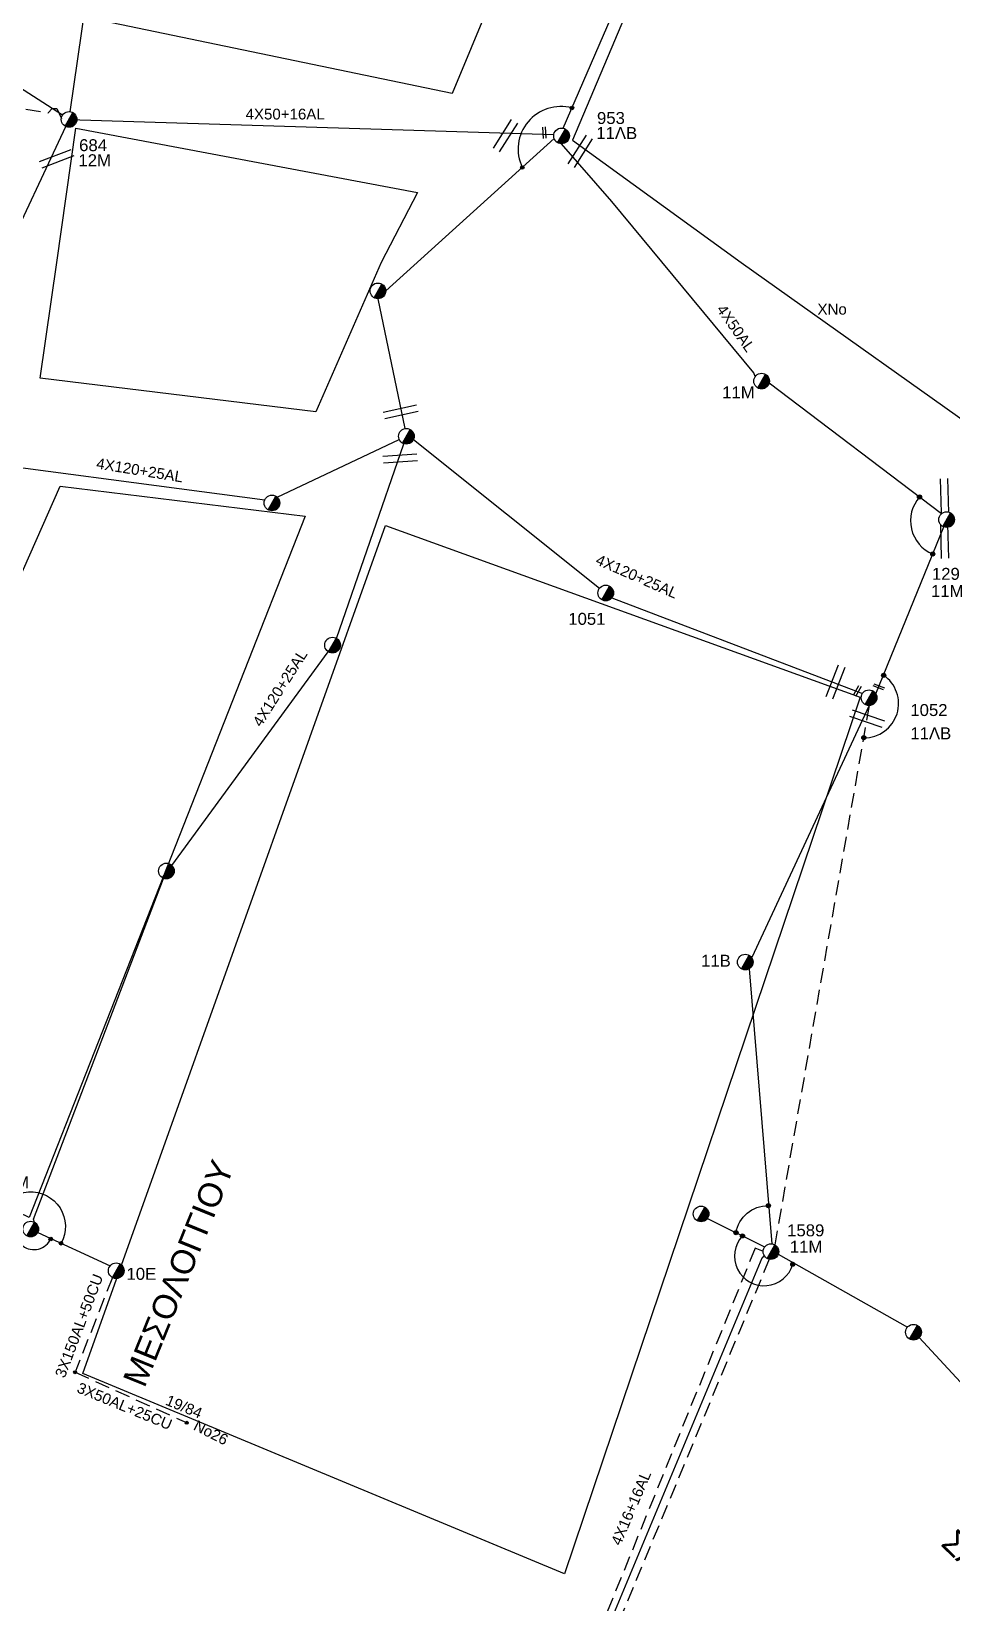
# Model space of a CAD drawing. Header units: millimetres. Extents: x -2238 to -1136, y 747 to 1272.
# Drawn here: x -2085 to -2006.1, y 1029.1 to 1163.8 of the extents above; entities that cross this region are included whole.
import ezdxf

# ---------------------------------------------------------------- set-up
doc = ezdxf.new("R2010")
doc.units = ezdxf.units.MM
doc.linetypes.add('DASHED', pattern=[19.05, 12.7, -6.35])
for name, color, linetype in [('Άγνωστα', 7, 'Continuous'), ('Γέφυρες Εναέριου Δικτύου', 7, 'Continuous'), ('Γυμνά εναέρια ΧΤ (3Φ)   4x50AL', 7, 'Continuous'), ('Γυμνά εναέρια ΧΤ και ΦΟΠ (3Φ)   4x16+16AL', 7, 'Continuous'), ('Γυμνά εναέρια ΧΤ και ΦΟΠ (3Φ)   4x50+16AL', 7, 'Continuous'), ('Επιγραφές - Σχήματα', 7, 'Continuous'), ('Καλώδια ΧΤ   3x150+50AL', 7, 'DASHED'), ('Καλώδια ΧΤ   3x150AL+50CU', 7, 'DASHED'), ('Μηχανική τομή', 7, 'Continuous'), ('Στύλος ΦΜ', 7, 'Continuous'), ('Στύλος ΦΜ @ 1', 7, 'Continuous'), ('Συνδέσεις', 7, 'Continuous'), ('Συνεστραμμένα ΧΤ   3x70+54.6+25 AL', 7, 'SYN_LINE'), ('Συνεστραμμένα ΧΤ   4x120+25 AL', 7, 'SYN_LINE'), ('Τομή', 7, 'Continuous'), ('Υπόβαθρο ΔΕΗ', 7, 'Continuous')]:
    doc.layers.add(name, color=color, linetype=linetype)
doc.styles.get("Standard").update_dxf_attribs({"font": 'ARIAL.TTF'})
doc.linetypes.add('SYN_LINE', pattern='A,0.5,-0.0001,["/\\/\\/\\/",Standard,S=0.1,R=0,X=0,Y=-0.05],-0.25', length=0.7501)

# ---------------------------------------------------------------- blocks, each defined once
blk = doc.blocks.new('ΥΠΑΡΧΩΝ ΤΣΙΜΕΝΤΕΝΙΟΣ ΣΤΥΛΟΣ')
at = {"layer": 'Στύλος ΦΜ'}
blk.add_hatch(color=256, dxfattribs=at).paths.add_polyline_path([(-1.29, -2.28, 0.574793), (2.62, 0, 0.268822), (1.3, 2.27)])
blk.add_line((-1.29, -2.28), (1.3, 2.27), dxfattribs=at)
blk.add_circle((0, 0), 2.62, dxfattribs=at)
at = {"layer": 'Στύλος ΦΜ', "flags": 4}
for tag, p in [('ΑΡΙΘΜΟΣ', (-4.68, 8.05)), ('ΤΥΠΟΣ', (-4.91, 3.03))]:
    blk.add_attdef(tag, p, '', height=4, dxfattribs=at)
blk = doc.blocks.new('ΤΟΜΗ')
at = {"layer": 'Τομή', "ltscale": 40}
for p, q in [((-5.68, 0), (5.68, 0)), ((5.68, -2.33), (-5.68, -2.33))]:
    blk.add_line(p, q, dxfattribs=at)
blk = doc.blocks.new('_ΣΥΝΔΕΣΗ')
at = {"layer": 'Συνδέσεις', "linetype": 'SYN_LINE', "ltscale": 40}
blk.add_hatch(color=256, dxfattribs=at).paths.add_polyline_path([(0.5, -0.01, 1), (-0.5, -0.01, 1)])
at = {"layer": 'Συνδέσεις'}
blk.add_circle((0, -0.01), 0.5, dxfattribs=at)
blk = doc.blocks.new('ΜΗΧΑΝΙΚΗ ΤΟΜΗ')
at = {"layer": 'Μηχανική τομή', "ltscale": 40}
for p, q in [((-1.89, 0.78), (1.89, 0.78)), ((1.89, 0), (-1.89, 0))]:
    blk.add_line(p, q, dxfattribs=at)

msp = doc.modelspace()

# ---------------------------------------------------------------- linework, layer by layer
at = {"layer": 'Άγνωστα', "color": 2, "ltscale": 0.1}
msp.add_lwpolyline([(-2095.1, 1128), (-2087.5, 1144.03), (-2082.05, 1155.69)], dxfattribs=at)
at = {"layer": 'Άγνωστα', "color": 5, "linetype": 'DASHED', "ltscale": 0.1}
for points in [[(-2013.2, 1106.04), (-2021.28, 1059.8)], [(-2022.24, 1059.22), (-2022.96, 1059.5), (-2036, 1027.44), (-2036.85, 1027.01), (-2037.26, 1026.3), (-2037.2, 1025.77), (-2037.12, 1025.1), (-2046.53, 999.47)]]:
    msp.add_lwpolyline(points, dxfattribs=at)
at = {"layer": 'Άγνωστα', "color": 2, "linetype": 'SYN_LINE', "ltscale": 8}
msp.add_lwpolyline([(-2084.45, 1060.85), (-2084.45, 1060.85), (-2078.26, 1057.98)], dxfattribs=at)
at = {"layer": 'Άγνωστα', "color": 85, "linetype": 'DASHED', "ltscale": 0.1}
msp.add_lwpolyline([(-2021.75, 1058.56), (-2035.13, 1026.28), (-2035.53, 1026.11)], dxfattribs=at)
at = {"layer": 'Άγνωστα', "color": 2, "linetype": 'DASHED', "ltscale": 0.1}
msp.add_lwpolyline([(-2081.25, 1048.87), (-2071.65, 1044.52)], dxfattribs=at)
at = {"layer": 'Γέφυρες Εναέριου Δικτύου', "ltscale": 0.1}
for points in [[(-2008.87, 1123.92, 0.517154), (-2007.74, 1119.04, -5.6618)], [(-2013.65, 1103.28, 0.748657), (-2011.97, 1108.64, -2.48323)], [(-2087.83, 1062.45), (-2087.74, 1062.62, -1.035166), (-2082.46, 1059.93, -1.257583)], [(-2024.61, 1060.83, -0.369554), (-2021.83, 1063.15, 2.941814)], [(-2024.05, 1060.56, 1.268909), (-2019.74, 1058.13, -12.95662)], [(-2085.74, 1059.7, 0.479704), (-2083.33, 1060.32, 0.002467)]]:
    msp.add_lwpolyline(points, format="xyb", dxfattribs=at)
msp.add_arc((-2039.62, 1153.75), 3.66, 75.0193, 205.4276, dxfattribs=at)
at = {"layer": 'Γυμνά εναέρια ΧΤ (3Φ)   4x50AL', "color": 5, "ltscale": 0.1}
for points in [[(-2022.95, 1134.25), (-2023.07, 1134.56), (-2035.25, 1149.26), (-2039.56, 1154.22)], [(-2006.98, 1122.49), (-2006.98, 1122.49), (-2021.76, 1133.69)], [(-2012.61, 1107.03), (-2006.8, 1121.36)]]:
    msp.add_lwpolyline(points, dxfattribs=at)
at = {"layer": 'Γυμνά εναέρια ΧΤ και ΦΟΠ (3Φ)   4x16+16AL', "color": 27, "ltscale": 0.1}
for points in [[(-2013.2, 1106.04), (-2023.25, 1084.42)], [(-2023.47, 1083.46), (-2021.54, 1059.88)], [(-2022.2, 1058.89), (-2022.38, 1058.66), (-2035.81, 1026.41)]]:
    msp.add_lwpolyline(points, dxfattribs=at)
at = {"layer": 'Γυμνά εναέρια ΧΤ και ΦΟΠ (3Φ)   4x16+16AL', "color": 85, "ltscale": 0.1}
for points in [[(-2027.06, 1062.04), (-2022.15, 1059.62)], [(-2020.98, 1058.98), (-2009.9, 1052.73)], [(-2008.89, 1051.85), (-1993.69, 1035.4)]]:
    msp.add_lwpolyline(points, dxfattribs=at)
at = {"layer": 'Γυμνά εναέρια ΧΤ και ΦΟΠ (3Φ)   4x50+16AL', "color": 4, "ltscale": 0.1}
for points in [[(-2082.33, 1156.66), (-2098.55, 1167.14)], [(-2081.77, 1156.3), (-2040.22, 1155)]]:
    msp.add_lwpolyline(points, dxfattribs=at)
at = {"layer": 'Καλώδια ΧΤ   3x150+50AL', "color": 4, "linetype": 'DASHED', "ltscale": 0.1}
msp.add_lwpolyline([(-2117.62, 1082.51), (-2121.52, 1075.73), (-2113.62, 1071.4), (-2111.89, 1074.75), (-2112.43, 1075.22), (-2091.17, 1118.89), (-2093.32, 1125.32), (-2093.05, 1126.42), (-2094.08, 1127.99), (-2095.51, 1128.96), (-2095.91, 1129.52), (-2095.75, 1134.9), (-2092.33, 1134.44), (-2090.89, 1145.17), (-2090.89, 1145.17), (-2089.24, 1157.8), (-2083.56, 1156.87), (-2083.22, 1157.23), (-2082.83, 1157.25), (-2082.43, 1156.38)], dxfattribs=at)
at = {"layer": 'Καλώδια ΧΤ   3x150AL+50CU', "color": 2, "linetype": 'DASHED', "ltscale": 0.1}
msp.add_lwpolyline([(-2078.06, 1056.98), (-2081.25, 1048.87)], dxfattribs=at)
at = {"layer": 'Συνεστραμμένα ΧΤ   3x70+54.6+25 AL', "color": 4, "linetype": 'SYN_LINE', "ltscale": 10}
msp.add_lwpolyline([(-2081.67, 1156.96), (-2078.37, 1179.92)], dxfattribs=at)
at = {"layer": 'Συνεστραμμένα ΧΤ   4x120+25 AL', "color": 87, "linetype": 'SYN_LINE', "ltscale": 10}
for points in [[(-2039.43, 1155.55), (-2024.93, 1189.01)], [(-2040.19, 1154.68), (-2054.63, 1141.6)], [(-2052.96, 1129.79), (-2052.96, 1129.79), (-2055.29, 1140.93)]]:
    msp.add_lwpolyline(points, dxfattribs=at)
at = {"layer": 'Συνεστραμμένα ΧΤ   4x120+25 AL', "color": 1, "linetype": 'SYN_LINE', "ltscale": 10}
for points in [[(-2063.92, 1123.9), (-2053.47, 1128.84)], [(-2052.24, 1128.86), (-2036.3, 1116.11)], [(-2094.93, 1127.67), (-2094.83, 1127.61), (-2065, 1123.67)], [(-2035.25, 1115.27), (-2013.77, 1107.08)]]:
    msp.add_lwpolyline(points, dxfattribs=at)
at = {"layer": 'Συνεστραμμένα ΧΤ   4x120+25 AL', "color": 2, "linetype": 'SYN_LINE', "ltscale": 10}
for points in [[(-2058.86, 1111.8), (-2058.86, 1111.8), (-2053.08, 1128.49)], [(-2072.96, 1092.33), (-2059.55, 1110.65)], [(-2084.73, 1061.72), (-2084.83, 1062), (-2073.67, 1091.22)]]:
    msp.add_lwpolyline(points, dxfattribs=at)
at = {"layer": 'Υπόβαθρο ΔΕΗ', "ltscale": 0.1}
for points in [[(-2079.62, 1164.89), (-2074.96, 1194.44), (-2036.05, 1189.54), (-2048.94, 1158.52), (-2079.62, 1164.89)], [(-2082.53, 1124.84), (-2061.52, 1122.28), (-2085.18, 1062.13), (-2105.86, 1072.11), (-2082.53, 1124.84)], [(-2054.64, 1121.49), (-2013.95, 1106.76), (-2039.3, 1031.59), (-2080.59, 1048.77), (-2054.64, 1121.49)]]:
    msp.add_lwpolyline(points, dxfattribs=at)
for points in [[(-1983.21, 1144.03), (-1970, 1156.77), (-1971.52, 1165.65), (-1994.07, 1176.02), (-2024.23, 1188.63), (-2038.62, 1154.51), (-2024.16, 1144.03), (-2000.59, 1127.28)], [(-2055.02, 1144.03), (-2060.61, 1131.23), (-2084.26, 1134.12), (-2082.81, 1144.03), (-2081.2, 1155.54), (-2051.9, 1150.04)]]:
    msp.add_lwpolyline(points, close=True, dxfattribs=at)

# ---------------------------------------------------------------- block references
at = {"layer": 'Μηχανική τομή', "ltscale": 0.1}
for p, xscale, yscale, zscale, rotation in [((-2040.93, 1155.17), 0.2565857821764485, 0.2565857821764485, 0.2565857821764485, 93.8033114469886), ((-2014.13, 1107.24), 0.2565857821764657, 0.2565857821764657, 0.2565857821764657, 60.14012625613506), ((-2012.4, 1107.55), 0.2565857821765075, 0.2565857821765075, 0.2565857821765075, 338.7754599826395)]:
    msp.add_blockref('ΜΗΧΑΝΙΚΗ ΤΟΜΗ', p, dxfattribs=dict(at, xscale=xscale, yscale=yscale, zscale=zscale, rotation=rotation))
at = {"layer": 'Στύλος ΦΜ @ 1', "ltscale": 0.1}
ref = msp.add_blockref('ΥΠΑΡΧΩΝ ΤΣΙΜΕΝΤΕΝΙΟΣ ΣΤΥΛΟΣ', (-2081.77, 1156.3), dxfattribs=dict(at, xscale=0.2565857821764941, yscale=0.2565857821764941, zscale=0.2565857821764941))
ref.add_attrib('ΤΥΠΟΣ', '12M', (-2080.97, 1152.29), dxfattribs={"layer": 'Στύλος ΦΜ', "height": 1.026, "flags": 4})
ref.add_attrib('ΑΡΙΘΜΟΣ', '684', (-2080.91, 1153.58), dxfattribs={"layer": 'Στύλος ΦΜ', "height": 1.026, "flags": 4})
ref = msp.add_blockref('ΥΠΑΡΧΩΝ ΤΣΙΜΕΝΤΕΝΙΟΣ ΣΤΥΛΟΣ', (-2039.56, 1154.89), dxfattribs=dict(at, xscale=0.2565857821764941, yscale=0.2565857821764941, zscale=0.2565857821764941))
ref.add_attrib('ΤΥΠΟΣ', '11ΛB', (-2036.58, 1154.62), dxfattribs={"layer": 'Στύλος ΦΜ', "height": 1.026, "flags": 4})
ref.add_attrib('ΑΡΙΘΜΟΣ', '953', (-2036.52, 1155.91), dxfattribs={"layer": 'Στύλος ΦΜ', "height": 1.026, "flags": 4})
at = {"layer": 'Στύλος ΦΜ @ 1', "ltscale": 0.1, "xscale": 0.2565857821764941, "yscale": 0.2565857821764941, "zscale": 0.2565857821764941}
for p in [(-2055.3, 1141.6), (-2052.86, 1129.13), (-2064.38, 1123.41), (-2059.19, 1111.22), (-2073.43, 1091.85), (-2027.6, 1062.44), (-2009.39, 1052.3)]:
    msp.add_blockref('ΥΠΑΡΧΩΝ ΤΣΙΜΕΝΤΕΝΙΟΣ ΣΤΥΛΟΣ', p, dxfattribs=at)
at = {"layer": 'Στύλος ΦΜ @ 1', "ltscale": 0.1}
ref = msp.add_blockref('ΥΠΑΡΧΩΝ ΤΣΙΜΕΝΤΕΝΙΟΣ ΣΤΥΛΟΣ', (-2022.41, 1133.86), dxfattribs=dict(at, xscale=0.2565857821764941, yscale=0.2565857821764941, zscale=0.2565857821764941))
ref.add_attrib('ΤΥΠΟΣ', '11M', (-2025.79, 1132.38), dxfattribs={"layer": 'Στύλος ΦΜ', "height": 1.026, "flags": 4})
ref = msp.add_blockref('ΥΠΑΡΧΩΝ ΤΣΙΜΕΝΤΕΝΙΟΣ ΣΤΥΛΟΣ', (-2006.55, 1121.98), dxfattribs=dict(at, xscale=0.2565857821764941, yscale=0.2565857821764941, zscale=0.2565857821764941))
ref.add_attrib('ΤΥΠΟΣ', '1292', (-2007.81, 1116.82), dxfattribs={"layer": 'Στύλος ΦΜ', "height": 1.026, "flags": 4})
ref.add_attrib('ΑΡΙΘΜΟΣ', '11M', (-2007.89, 1115.34), dxfattribs={"layer": 'Στύλος ΦΜ', "height": 1.026, "flags": 4})
ref = msp.add_blockref('ΥΠΑΡΧΩΝ ΤΣΙΜΕΝΤΕΝΙΟΣ ΣΤΥΛΟΣ', (-2035.77, 1115.69), dxfattribs=dict(at, xscale=0.2565857821764941, yscale=0.2565857821764941, zscale=0.2565857821764941))
ref.add_attrib('ΑΡΙΘΜΟΣ', '1051', (-2038.98, 1112.96), dxfattribs={"layer": 'Στύλος ΦΜ', "height": 1.026, "flags": 4})
ref = msp.add_blockref('ΥΠΑΡΧΩΝ ΤΣΙΜΕΝΤΕΝΙΟΣ ΣΤΥΛΟΣ', (-2013.2, 1106.71), dxfattribs=dict(at, xscale=0.2565857821764941, yscale=0.2565857821764941, zscale=0.2565857821764941))
ref.add_attrib('ΤΥΠΟΣ', '1052', (-2009.66, 1105.14), dxfattribs={"layer": 'Στύλος ΦΜ', "height": 1.026, "flags": 4})
ref.add_attrib('ΑΡΙΘΜΟΣ', '11ΛB', (-2009.66, 1103.14), dxfattribs={"layer": 'Στύλος ΦΜ', "height": 1.026, "flags": 4})
ref = msp.add_blockref('ΥΠΑΡΧΩΝ ΤΣΙΜΕΝΤΕΝΙΟΣ ΣΤΥΛΟΣ', (-2023.81, 1084.04), dxfattribs=dict(at, xscale=0.2565857821764941, yscale=0.2565857821764941, zscale=0.2565857821764941))
ref.add_attrib('ΤΥΠΟΣ', '11B', (-2027.6, 1083.64), dxfattribs={"layer": 'Στύλος ΦΜ', "height": 1.026, "flags": 4})
ref = msp.add_blockref('ΥΠΑΡΧΩΝ ΤΣΙΜΕΝΤΕΝΙΟΣ ΣΤΥΛΟΣ', (-2085.06, 1061.14), dxfattribs=dict(at, xscale=0.2565857821764941, yscale=0.2565857821764941, zscale=0.2565857821764941))
ref.add_attrib('ΤΥΠΟΣ', '11M', (-2087.99, 1064.63), dxfattribs={"layer": 'Στύλος ΦΜ', "height": 1.026, "flags": 4})
ref = msp.add_blockref('ΥΠΑΡΧΩΝ ΤΣΙΜΕΝΤΕΝΙΟΣ ΣΤΥΛΟΣ', (-2021.61, 1059.21), dxfattribs=dict(at, xscale=0.2565857821764941, yscale=0.2565857821764941, zscale=0.2565857821764941))
ref.add_attrib('ΤΥΠΟΣ', '1589', (-2020.22, 1060.52), dxfattribs={"layer": 'Στύλος ΦΜ', "height": 1.026, "flags": 4})
ref.add_attrib('ΑΡΙΘΜΟΣ', '11M', (-2019.99, 1059.11), dxfattribs={"layer": 'Στύλος ΦΜ', "height": 1.026, "flags": 4})
ref = msp.add_blockref('ΥΠΑΡΧΩΝ ΤΣΙΜΕΝΤΕΝΙΟΣ ΣΤΥΛΟΣ', (-2077.73, 1057.57), dxfattribs=dict(at, xscale=0.2565857821764941, yscale=0.2565857821764941, zscale=0.2565857821764941))
ref.add_attrib('ΤΥΠΟΣ', '10E', (-2076.85, 1056.79), dxfattribs={"layer": 'Στύλος ΦΜ', "height": 1.026, "flags": 4})
at = {"layer": 'Συνδέσεις', "zscale": 0.3548076403074907}
for p, xscale, yscale in [((-2038.67, 1157.29), 0.3079029386117929, 0.3079029386117929), ((-2042.92, 1152.18), 0.3079029386117929, 0.3079029386117929), ((-2008.87, 1123.92), 0.3548076403074907, 0.3548076403074907), ((-2007.74, 1119.04), 0.3548076403074907, 0.3548076403074907), ((-2011.95, 1108.63), 0.3548076403074907, 0.3548076403074907), ((-2013.65, 1103.29), 0.3548076403074907, 0.3548076403074907), ((-2021.83, 1063.15), 0.3548076403074907, 0.3548076403074907), ((-2083.34, 1060.29), 0.3079029386117929, 0.3079029386117929), ((-2024.6, 1060.84), 0.3548076403074907, 0.3548076403074907), ((-2024.05, 1060.56), 0.3548076403074907, 0.3548076403074907), ((-2082.46, 1059.93), 0.3079029386117929, 0.3079029386117929), ((-2019.74, 1058.13), 0.3548076403074907, 0.3548076403074907)]:
    msp.add_blockref('_ΣΥΝΔΕΣΗ', p, dxfattribs=dict(at, xscale=xscale, yscale=yscale))
at = {"layer": 'Συνδέσεις', "ltscale": 0.1, "xscale": 0.2565857821764941, "yscale": 0.2565857821764941, "zscale": 0.2565857821764941}
for p in [(-2081.25, 1048.87), (-2071.68, 1044.53)]:
    msp.add_blockref('_ΣΥΝΔΕΣΗ', p, dxfattribs=at)
at = {"layer": 'Τομή', "ltscale": 0.1}
for p, xscale, yscale, zscale, rotation in [((-2044.62, 1155.07), 0.2565857821764918, 0.2565857821764918, 0.2565857821764918, 57.69977459359956), ((-2038.21, 1153.73), 0.2565857821764918, 0.2565857821764918, 0.2565857821764918, 57.69977459359956), ((-2082.95, 1153.21), 0.2565857821764372, 0.2565857821764372, 0.2565857821764372, 20.83273144908128), ((-2053.41, 1131.52), 0.2565857821764816, 0.2565857821764816, 0.2565857821764816, 12.28750778013394), ((-2053.41, 1127.52), 0.2565857821765443, 0.2565857821765443, 0.2565857821765443, 4.28151170476185), ((-2007.04, 1124.03), 0.2565857821764595, 0.2565857821764595, 0.2565857821764595, 91.57104033932016), ((-2007.02, 1120.11), 0.2565857821764594, 0.2565857821764594, 0.2565857821764594, 91.57104033932016), ((-2016.35, 1108.16), 0.2565857821764964, 0.2565857821764964, 0.2565857821764964, 68.69754721818597), ((-2013.46, 1104.63), 0.2565857821765473, 0.2565857821765473, 0.2565857821765473, 160.9485172919734)]:
    msp.add_blockref('ΤΟΜΗ', p, dxfattribs=dict(at, xscale=xscale, yscale=yscale, zscale=zscale, rotation=rotation))

# ---------------------------------------------------------------- texts
at = {"layer": 'Άγνωστα', "color": 7, "ltscale": 0.1, "insert": (-2080.83, 1048.03), "char_height": 0.9237, "width": 86.4036, "attachment_point": 1, "rotation": 337.6361}
msp.add_mtext('3X50AL+25CU', dxfattribs=at)
at = {"layer": 'Γυμνά εναέρια ΧΤ (3Φ)   4x50AL', "color": 7, "ltscale": 0.1, "insert": (-2025.56, 1140.54), "char_height": 0.924, "width": 86.4036, "attachment_point": 1, "rotation": 305.0917}
msp.add_mtext('4X50AL', dxfattribs=at)
at = {"layer": 'Γυμνά εναέρια ΧΤ και ΦΟΠ (3Φ)   4x16+16AL', "color": 7, "ltscale": 0.1, "insert": (-2035.36, 1034.29), "char_height": 0.924, "width": 86.4036, "attachment_point": 1, "rotation": 66.9122}
msp.add_mtext('4X16+16AL', dxfattribs=at)
at = {"layer": 'Γυμνά εναέρια ΧΤ και ΦΟΠ (3Φ)   4x50+16AL', "color": 7, "ltscale": 0.1, "insert": (-2066.64, 1157.22), "char_height": 0.924, "width": 86.4036, "attachment_point": 1}
msp.add_mtext('4X50+16AL', dxfattribs=at)
at = {"layer": 'Επιγραφές - Σχήματα', "ltscale": 0.1, "insert": (-2017.62, 1140.49), "char_height": 0.924, "width": 8.7846, "attachment_point": 1}
msp.add_mtext('XNo', dxfattribs=at)
at = {"layer": 'Επιγραφές - Σχήματα', "ltscale": 0.1, "attachment_point": 5}
for s, insert, char_height, rotation in [('ΜΕΣΟΛΟΓΓΙΟΥ', (-2072.38, 1057.35), 2.0527, 67.9103), ('ΣΑΜΟΥΗΛ', (-2001.33, 1029.86), 2.053, 315.9108)]:
    msp.add_mtext(s, dxfattribs=dict(at, insert=insert, char_height=char_height, rotation=rotation))
at = {"layer": 'Επιγραφές - Σχήματα', "ltscale": 0.1, "char_height": 0.924, "width": 2.4947, "attachment_point": 1}
for s, insert, rotation in [('19/84', (-2073.23, 1046.96), 337.4439), ('No26', (-2070.77, 1044.8), 332.9842)]:
    msp.add_mtext(s, dxfattribs=dict(at, insert=insert, rotation=rotation))
at = {"layer": 'Καλώδια ΧΤ   3x150AL+50CU', "color": 7, "linetype": 'DASHED', "ltscale": 0.1, "insert": (-2083.01, 1048.64), "char_height": 0.9237, "width": 86.4036, "attachment_point": 1, "rotation": 69.226}
msp.add_mtext('3X150AL+50CU', dxfattribs=at)
at = {"layer": 'Συνεστραμμένα ΧΤ   4x120+25 AL', "color": 7, "linetype": 'DASHED', "ltscale": 0.1, "char_height": 0.924, "width": 86.4036, "attachment_point": 1}
for insert, rotation in [((-2079.34, 1127.28), 350.7977), ((-2036.35, 1119.04), 336.386), ((-2066.1, 1104.63), 57.4981)]:
    msp.add_mtext('4X120+25AL', dxfattribs=dict(at, insert=insert, rotation=rotation))

doc.saveas('drawing.dxf')
